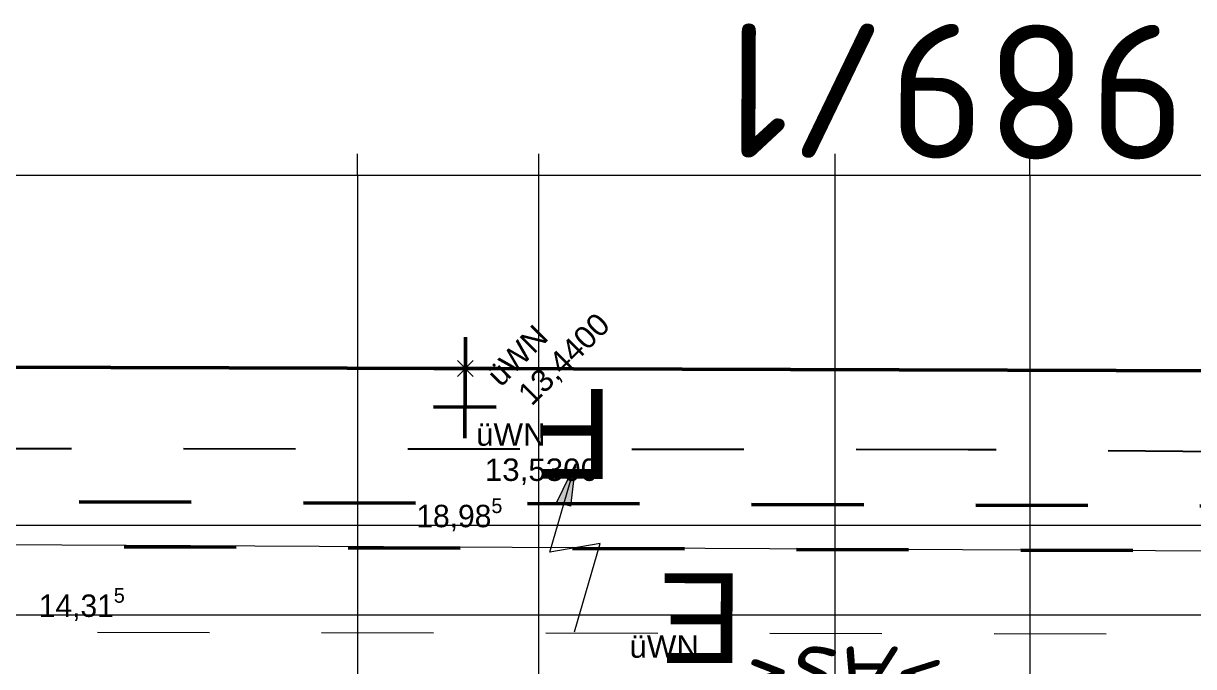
# Model space of a CAD drawing. Header units: metres. Extents: x -14 to 130, y -38 to 4.
# Drawn here: x 7.51 to 12.73, y 0.81 to 3.68 of the extents above; entities that cross this region are included whole.
import ezdxf

# ---------------------------------------------------------------- set-up
doc = ezdxf.new("R2010")
doc.units = ezdxf.units.M
doc.header["$MEASUREMENT"] = 0
doc.linetypes.add('Schnittlinie', pattern=[0.006, 0.003, -0.0015, 0, -0.0015])
doc.linetypes.add('Untersicht', pattern=[0.001, 0.0005, -0.0005])
for name, color, linetype in [('-1._KG PP_3_220 Bodenaufbau', 7, 'Continuous'), ('-1._KG PP_3_851 Marker Schnitt', 7, 'Continuous'), ('-1._KG PP_3_910 Allgemein Lageplan Höhen', 7, 'Continuous'), ('-1._KG PP_3_Bemaßen_Sperrmaß 2D', 7, 'Continuous'), ('-1._KG PP_3_Fernmeldewesen_Fernmeldekabel', 7, 'Continuous'), ('-1._KG PP_3_Fernmeldewesen_Fernmeldekabel_Signatur', 7, 'Continuous'), ('-1._KG PP_3_Gelände_Beschriftung Gelände', 7, 'Continuous'), ('-1._KG PP_3_Gelände_Geländepunkt', 7, 'Continuous'), ('-1._KG PP_3_Kataster Grenzpunkte_Grenzpunkt (GP) Hausecke_Kennzeichen', 7, 'Continuous'), ('-1._KG PP_3_Kataster Grundstücke_Grundstück', 7, 'Continuous'), ('-1._KG PP_3_Straßenverkehr_Randstein Unterkante', 7, 'Continuous'), ('-1._KG PP_3_Strom_Stromfreileitung', 7, 'Continuous'), ('-1._KG PP_3_Strom_Stromfreileitung_Signatur', 7, 'Continuous'), ('-1._KG PP_3_Strom_Stromkabel', 7, 'Continuous')]:
    doc.layers.add(name, color=color, linetype=linetype)
doc.styles.add('ERSTELLTER_STIL_1', font='arial.ttf')
doc.styles.add('ERSTELLTER_STIL_2', font='isocpeur.ttf')
doc.styles.add('ERSTELLTER_STIL_3', font='isocpeur.ttf')
doc.styles.add('ERSTELLTER_STIL_5', font='')
doc.styles.get('ERSTELLTER_STIL_5').set_extended_font_data('Eurostile')
doc.linetypes.add('GAS', pattern='A,0,[1,415_260415_PP_VA_1_2 -1 KG1.Shx,S=0.186508,R=0,X=0,Y=0],-26.5,0', length=26.5)

msp = doc.modelspace()

# ---------------------------------------------------------------- hatches: boundary and pattern name
at = {"layer": '-1._KG PP_3_Strom_Stromfreileitung_Signatur', "linetype": 'Continuous', "lineweight": 0, "ltscale": 1000, "true_color": 0xffb300}
msp.add_hatch(color=40, dxfattribs=at).paths.add_polyline_path([(9.9723, 1.7129), (9.8901, 1.5415), (9.9502, 1.5241)])

# ---------------------------------------------------------------- linework, layer by layer
at = {"layer": '-1._KG PP_3_851 Marker Schnitt', "color": 7, "linetype": 'Schnittlinie', "lineweight": 13, "ltscale": 1000}
for p, q in [((9.8079, 3.0949), (9.8079, -11.7)), ((11.13, 3.0949), (11.13, -5.7741))]:
    msp.add_line(p, q, dxfattribs=at)
at = {"layer": '-1._KG PP_3_910 Allgemein Lageplan Höhen', "color": 7, "linetype": 'Continuous', "lineweight": 13, "ltscale": 1000}
for p, q in [((9.4458, 2.1022), (9.5165, 2.173)), ((9.5165, 2.1022), (9.4458, 2.173)), ((9.4795, 1.9163), (9.4795, 2.0163)), ((9.4295, 1.9663), (9.5295, 1.9663))]:
    msp.add_line(p, q, dxfattribs=at)
at = {"layer": '-1._KG PP_3_Bemaßen_Sperrmaß 2D', "color": 5, "linetype": 'GAS', "lineweight": 0, "ltscale": 1000}
for p, q in [((9, 3), (9, 3.0949)), ((12, 3), (12, 3.0949)), ((-1.25, 3), (21, 3)), ((9, 3), (9, -36)), ((12, 3), (12, -36))]:
    msp.add_line(p, q, dxfattribs=at)
for p in [(9, 3), (9, 3), (12, 3), (12, 3)]:
    msp.add_point(p, dxfattribs=at)
at = {"layer": '-1._KG PP_3_Fernmeldewesen_Fernmeldekabel', "color": 7, "linetype": 'Untersicht', "lineweight": 25, "ltscale": 1000}
for p, q in [((11.7245, 1.7754), (-3.9335, 1.7905)), ((22.8486, 1.6771), (11.7245, 1.7754))]:
    msp.add_line(p, q, dxfattribs=at)
at = {"layer": '-1._KG PP_3_Gelände_Geländepunkt', "color": 7, "linetype": 'Continuous', "lineweight": 50, "ltscale": 1000}
for p, q in [((9.4818, 2.2776), (9.4805, 1.9976)), ((9.3411, 2.1382), (9.6211, 2.137)), ((9.4801, 2.1063), (9.4788, 1.8263)), ((9.3395, 1.9669), (9.6195, 1.9657))]:
    msp.add_line(p, q, dxfattribs=at)
at = {"layer": '-1._KG PP_3_Kataster Grenzpunkte_Grenzpunkt (GP) Hausecke_Kennzeichen', "color": 1, "linetype": 'Continuous', "lineweight": 13, "ltscale": 1000, "true_color": 0xfb0106}
msp.add_line((0, 1.4395), (18.985, 1.4395), dxfattribs=at)
at = {"layer": '-1._KG PP_3_Kataster Grenzpunkte_Grenzpunkt (GP) Hausecke_Kennzeichen', "color": 76, "linetype": 'Continuous', "lineweight": 13, "ltscale": 1000, "true_color": 0x3f7f02}
msp.add_line((0.8029, 1.0395), (15.12, 1.0395), dxfattribs=at)
at = {"layer": '-1._KG PP_3_Straßenverkehr_Randstein Unterkante', "color": 7, "linetype": 'Continuous', "lineweight": 50, "ltscale": 1000}
for p, q in [((-0.004, 2.1677), (9.4811, 2.1376)), ((9.4811, 2.1376), (14.8552, 2.1205))]:
    msp.add_line(p, q, dxfattribs=at)
at = {"layer": '-1._KG PP_3_Strom_Stromfreileitung', "color": 40, "linetype": 'Continuous', "lineweight": 0, "ltscale": 1000, "true_color": 0xffb300}
msp.add_line((22.8486, 1.2735), (-3.9335, 1.4075), dxfattribs=at)
at = {"layer": '-1._KG PP_3_Strom_Stromfreileitung_Signatur', "color": 40, "linetype": 'Continuous', "lineweight": 0, "ltscale": 1000, "true_color": 0xffb300}
for p, q in [((9.8578, 1.3188), (9.9723, 1.7129)), ((9.8901, 1.5415), (9.9723, 1.7129)), ((9.9723, 1.7129), (9.9502, 1.5241)), ((9.9502, 1.5241), (9.8901, 1.5415)), ((10.083, 1.357), (9.8578, 1.3188)), ((9.9686, 0.9629), (10.083, 1.357))]:
    msp.add_line(p, q, dxfattribs=at)
at = {"layer": '-1._KG PP_3_Strom_Stromkabel', "color": 7, "linetype": 'Untersicht', "lineweight": 13, "ltscale": 1000}
msp.add_line((15.34, 0.9491), (-0.0472, 0.971), dxfattribs=at)
at = {"layer": '-1._KG PP_3_Strom_Stromkabel', "color": 7, "linetype": 'Untersicht', "lineweight": 50, "ltscale": 1000, "flags": 128}
msp.add_lwpolyline([(-0.0449, 1.3711), (-0.0412, 1.571), (19.0107, 1.5019), (19.007, 1.3019)], close=True, dxfattribs=at)

# ---------------------------------------------------------------- texts
at = {"layer": '-1._KG PP_3_220 Bodenaufbau', "color": 7, "linetype": 'Continuous', "lineweight": 13, "insert": (10.7191, 1.0242), "char_height": 0.4, "attachment_point": 4, "rotation": 179.9182, "style": 'ERSTELLTER_STIL_1'}
msp.add_mtext('\\A1;{\\pql;\\fArial|b0|i0|c0|p0;\\W1.000000;E}', dxfattribs=at)
at = {"layer": '-1._KG PP_3_910 Allgemein Lageplan Höhen', "color": 7, "linetype": 'Continuous', "lineweight": 13, "char_height": 0.1, "attachment_point": 1, "rotation": 45, "style": 'ERSTELLTER_STIL_1'}
for s, insert in [('\\A1;{\\pql;\\fArial|b0|i0|c0|p0;\\W1.000000; 13,4400}', (9.6791, 2.0103)), ('\\A1;{\\pql;\\fArial|b0|i0|c0|p0;\\W1.000000;üWN}', (9.568, 2.1214))]:
    msp.add_mtext(s, dxfattribs=dict(at, insert=insert))
at = {"layer": '-1._KG PP_3_910 Allgemein Lageplan Höhen', "color": 7, "linetype": 'Continuous', "lineweight": 13, "char_height": 0.1, "attachment_point": 1, "style": 'ERSTELLTER_STIL_1'}
for s, insert in [('\\A1;{\\pql;\\fArial|b0|i0|c0|p0;\\W1.000000;üWN}', (9.5295, 1.8934)), ('\\A1;{\\pql;\\fArial|b0|i0|c0|p0;\\W1.000000; 13,5300}', (9.5295, 1.7363)), ('\\A1;{\\pql;\\fArial|b0|i0|c0|p0;\\W1.000000;üWN}', (10.2135, 0.9478))]:
    msp.add_mtext(s, dxfattribs=dict(at, insert=insert))
at = {"layer": '-1._KG PP_3_Fernmeldewesen_Fernmeldekabel_Signatur', "color": 7, "linetype": 'Continuous', "lineweight": 25, "insert": (10.1404, 1.8455), "char_height": 0.4, "attachment_point": 4, "rotation": 179.945, "style": 'ERSTELLTER_STIL_1'}
msp.add_mtext('\\A1;{\\pql;\\fArial|b0|i0|c0|p0;\\W1.000000;F}', dxfattribs=at)
at = {"layer": '-1._KG PP_3_Gelände_Beschriftung Gelände', "color": 7, "linetype": 'Continuous', "lineweight": 50, "insert": (11.6391, 0.8971), "char_height": 0.3, "attachment_point": 7, "rotation": 179.7403, "style": 'ERSTELLTER_STIL_2'}
msp.add_mtext('\\A1;{\\pql;\\fISOCPEUR|b0|i1|c0|p0;\\W1.000000;>As<}', dxfattribs=at)
at = {"layer": '-1._KG PP_3_Kataster Grenzpunkte_Grenzpunkt (GP) Hausecke_Kennzeichen', "color": 1, "linetype": 'Continuous', "lineweight": 13, "true_color": 0xfb0106, "insert": (9.263, 1.4006), "char_height": 0.1, "attachment_point": 7, "style": 'ERSTELLTER_STIL_5'}
msp.add_mtext('\\A1;{\\pql;\\fEurostile|b0|i0|c0|p0;\\W1.000000;18,98\\fEurostile|b0|i0|c0|p0;\\W1.000000;\\A1{\\H.66x;\\S5^  ;}}', dxfattribs=at)
at = {"layer": '-1._KG PP_3_Kataster Grenzpunkte_Grenzpunkt (GP) Hausecke_Kennzeichen', "color": 76, "linetype": 'Continuous', "lineweight": 13, "true_color": 0x3f7f02, "insert": (7.5787, 1.0006), "char_height": 0.1, "attachment_point": 7, "style": 'ERSTELLTER_STIL_5'}
msp.add_mtext('\\A1;{\\pql;\\fEurostile|b0|i0|c0|p0;\\W1.000000;14,31\\fEurostile|b0|i0|c0|p0;\\W1.000000;\\A1{\\H.66x;\\S5^  ;}}', dxfattribs=at)
at = {"layer": '-1._KG PP_3_Kataster Grundstücke_Grundstück', "color": 8, "linetype": 'Continuous', "lineweight": 13, "insert": (12.6971, 3.3698), "char_height": 0.6, "attachment_point": 4, "rotation": 179.7403, "style": 'ERSTELLTER_STIL_3'}
msp.add_mtext('\\A1;{\\pql;\\fISOCPEUR|b0|i0|c0|p0;\\W1.000000;989/1}', dxfattribs=at)

doc.saveas('drawing.dxf')
